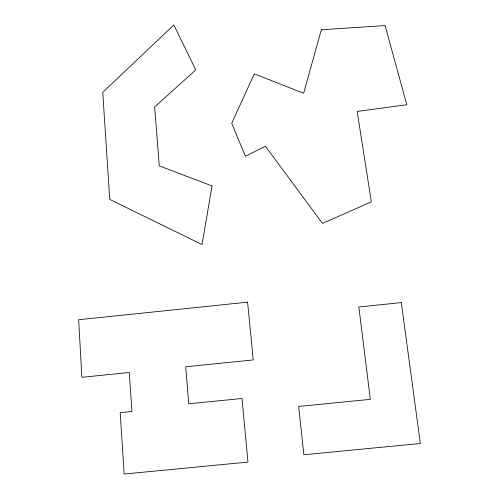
<?xml version="1.0" encoding="UTF-8"?>
<svg xmlns="http://www.w3.org/2000/svg" width="499" height="499" viewBox="0 0 499 499"><rect width="100%" height="100%" fill="white"/><g stroke="black" fill="none" stroke-linecap="round" stroke-linejoin="round"><path stroke-width="0.75" d="M212.05 185.94L202.008 244.541L109.755 199.413L102.75 92.371L173.845 24.95L195.776 69.916L154.64 106.929L159.268 165.861L212.05 185.94M321.319 29.778L303.642 93.238L254.297 73.889L231.729 123.328L245.433 156.268L265.387 146.213L322.485 223.421L371.343 201.852L357.165 111.439L406.81 104.746L385.078 25.555L321.319 29.778M247.598 302.163L78.655 319.74L81.88 377.3L129.31 372.491L131.936 411.475L120.19 412.648L124.157 474.05L247.966 462.086L241.996 398.483L188.722 403.791L185.722 366.777L253.224 359.935L247.598 302.163M401.321 302.6L358.837 306.985L370.333 399.35L298.683 406.442L303.866 454.764L420.345 443.499L401.321 302.6"/></g></svg>
